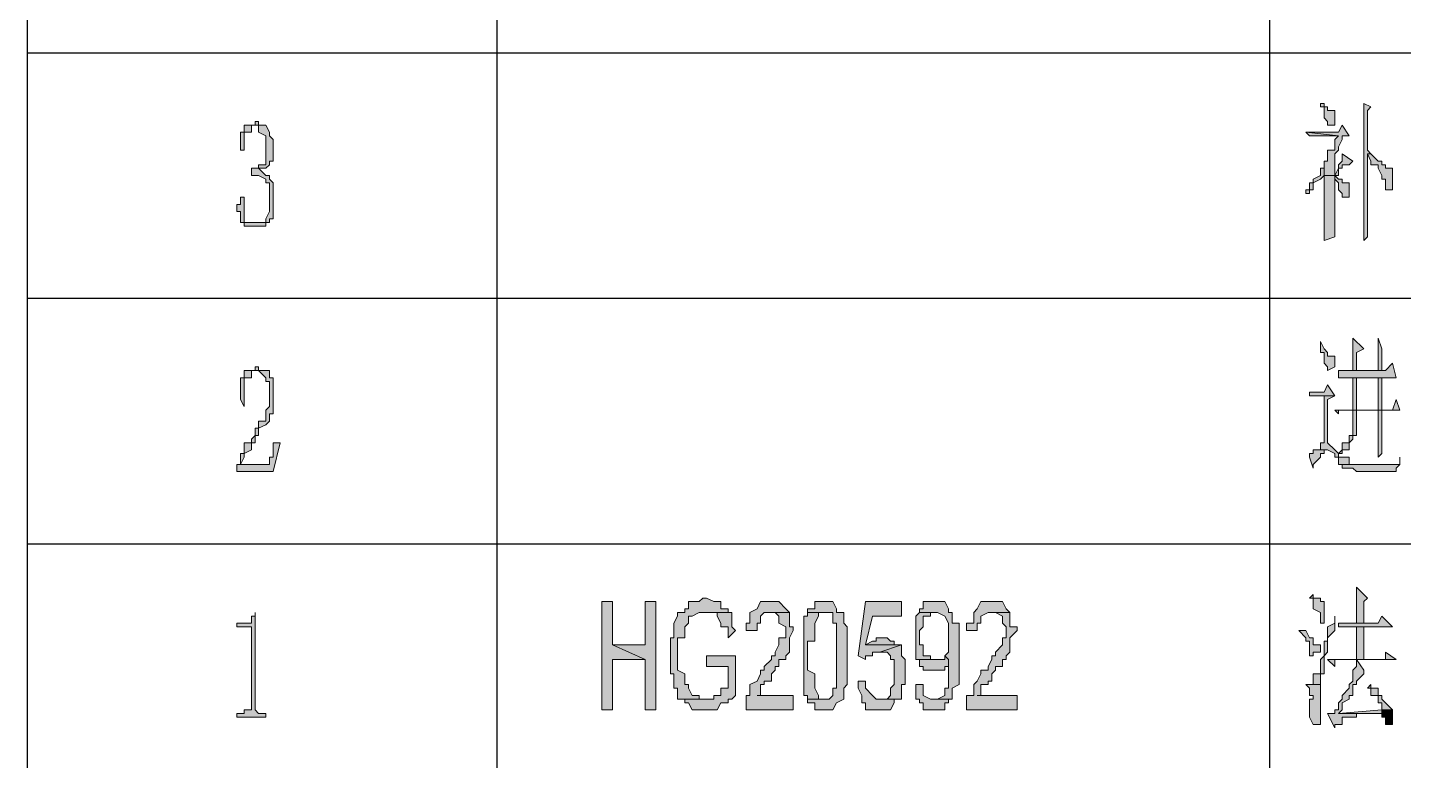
# Model space of a CAD drawing. Header units: millimetres. Extents: x 20 to 821, y 1 to 1134.
# Drawn here: x 557.6 to 626.2, y 115.7 to 152.2 of the extents above; entities that cross this region are included whole.
import ezdxf

# ---------------------------------------------------------------- set-up
doc = ezdxf.new("R2010")
doc.units = ezdxf.units.MM
doc.layers.add('1', color=7, linetype='Continuous')

msp = doc.modelspace()

# ---------------------------------------------------------------- hatches: boundary and pattern name
h = msp.add_hatch(color=0)
h.dxf.hatch_style = 2
h.paths.add_polyline_path([(622.08, 148.461732), (622.08, 148.281732), (622.26, 148.281732), (622.26, 147.741732), (622.44, 147.561732), (622.44, 147.381732), (622.8, 147.381732), (622.8, 148.101732), (622.44, 148.101732), (622.44, 148.281732), (622.26, 148.281732), (622.26, 148.461732)])
h = msp.add_hatch(color=0)
h.dxf.hatch_style = 2
h.paths.add_polyline_path([(624.24, 148.461732), (624.24, 144.141732), (624.24, 143.961732), (624.24, 141.621732), (624.42, 141.801732), (624.42, 145.941732), (624.6, 145.941732), (624.42, 146.121732), (624.42, 148.101732), (624.6, 148.281732)])
h = msp.add_hatch(color=0)
h.dxf.hatch_style = 2
h.paths.add_polyline_path([(568.98, 147.561732), (568.98, 147.381732), (568.8, 147.381732), (568.44, 147.381732), (568.98, 147.381732), (569.16, 147.381732), (569.16, 147.021732), (569.52, 146.841732), (569.52, 145.401732), (569.16, 145.401732), (569.16, 145.221732), (568.8, 145.221732), (568.8, 144.861732), (569.16, 144.861732), (569.52, 144.681732), (569.52, 144.501732), (569.7, 144.501732), (569.7, 143.061732), (569.52, 142.701732), (569.52, 142.521732), (569.16, 142.521732), (568.98, 142.521732), (569.52, 142.521732), (569.7, 142.521732), (569.7, 142.701732), (569.88, 142.701732), (569.88, 143.061732), (569.88, 144.501732), (569.7, 144.681732), (569.7, 144.861732), (569.52, 144.861732), (569.16, 145.221732), (569.52, 145.221732), (569.7, 145.401732), (569.7, 145.581732), (569.88, 145.581732), (569.88, 146.661732), (569.7, 146.841732), (569.7, 147.021732), (569.52, 147.381732), (569.16, 147.381732), (569.16, 147.561732)])
h = msp.add_hatch(color=0)
h.dxf.hatch_style = 2
h.paths.add_polyline_path([(568.44, 147.381732), (568.44, 147.021732), (568.26, 147.021732), (568.26, 146.121732), (568.44, 146.121732), (568.44, 147.021732), (568.8, 147.021732), (568.8, 147.381732), (568.98, 147.381732)])
h = msp.add_hatch(color=0)
h.dxf.hatch_style = 2
h.paths.add_polyline_path([(623.16, 147.381732), (622.98, 147.021732), (621.36, 147.021732), (622.98, 146.841732), (622.8, 146.661732), (622.8, 146.121732), (622.44, 146.121732), (622.44, 145.581732), (622.26, 145.581732), (622.26, 145.221732), (622.08, 145.221732), (622.26, 145.221732), (622.26, 144.861732), (622.8, 144.861732), (622.8, 145.581732), (622.8, 145.941732), (622.98, 146.121732), (622.98, 146.301732), (623.16, 146.661732), (623.16, 146.841732), (623.52, 146.841732)])
h = msp.add_hatch(color=0)
h.dxf.hatch_style = 2
h.paths.add_polyline_path([(621.36, 147.021732), (621.54, 146.841732), (622.98, 146.841732)])
h = msp.add_hatch(color=0)
h.dxf.hatch_style = 2
h.paths.add_polyline_path([(623.16, 145.941732), (623.16, 145.581732), (622.98, 145.401732), (622.98, 145.221732), (622.8, 144.861732), (622.26, 144.861732), (622.26, 144.681732), (622.26, 141.981732), (622.26, 141.801732), (622.26, 141.621732), (622.8, 141.801732), (622.8, 144.861732), (622.98, 144.861732), (622.98, 145.221732), (623.16, 145.221732), (623.16, 145.401732), (623.52, 145.401732), (623.7, 145.581732)])
h = msp.add_hatch(color=0)
h.dxf.hatch_style = 2
h.paths.add_polyline_path([(624.6, 145.941732), (624.42, 145.941732), (624.6, 145.581732), (624.6, 145.401732), (624.96, 145.401732), (624.96, 145.221732), (625.14, 144.861732), (625.14, 144.681732), (625.32, 144.681732), (625.32, 144.141732), (625.68, 144.141732), (625.68, 145.221732), (625.32, 145.221732), (625.32, 145.401732), (625.14, 145.401732), (625.14, 145.581732), (624.96, 145.581732)])
h = msp.add_hatch(color=0)
h.dxf.hatch_style = 2
h.paths.add_polyline_path([(622.08, 145.221732), (622.08, 144.861732), (621.72, 144.681732), (621.72, 144.501732), (621.54, 144.501732), (621.54, 144.141732), (621.36, 144.141732), (621.36, 143.961732), (621.54, 143.961732), (621.54, 144.141732), (621.72, 144.141732), (621.72, 144.501732), (622.08, 144.681732), (622.26, 144.861732), (622.26, 145.221732)])
h = msp.add_hatch(color=0)
h.dxf.hatch_style = 2
h.paths.add_polyline_path([(622.8, 144.861732), (622.8, 144.681732), (622.98, 144.501732), (622.98, 144.141732), (623.16, 143.961732), (623.16, 143.781732), (623.52, 143.781732), (623.52, 144.501732), (623.16, 144.501732), (623.16, 144.681732), (622.98, 144.681732)])
h = msp.add_hatch(color=0)
h.dxf.hatch_style = 2
h.paths.add_polyline_path([(568.26, 143.781732), (568.26, 143.421732), (568.08, 143.421732), (568.08, 143.061732), (568.26, 143.061732), (568.26, 142.521732), (568.44, 142.521732), (568.44, 142.341732), (568.8, 142.341732), (569.52, 142.341732), (569.52, 142.521732), (568.8, 142.521732), (568.44, 142.521732), (568.44, 142.701732), (568.44, 143.781732)])
h = msp.add_hatch(color=0)
h.dxf.hatch_style = 2
h.paths.add_polyline_path([(622.08, 136.581732), (622.08, 136.041732), (622.26, 136.041732), (622.26, 135.501732), (622.44, 135.321732), (622.44, 135.141732), (622.8, 135.321732), (622.8, 135.861732), (622.44, 135.861732), (622.44, 136.041732), (622.26, 136.221732)])
h = msp.add_hatch(color=0)
h.dxf.hatch_style = 2
h.paths.add_polyline_path([(623.7, 136.761732), (623.7, 135.141732), (623.88, 135.141732), (623.88, 136.041732), (624.24, 136.221732)])
h = msp.add_hatch(color=0)
h.dxf.hatch_style = 2
h.paths.add_polyline_path([(624.96, 136.761732), (624.96, 135.141732), (625.14, 135.141732), (625.14, 136.221732)])
h = msp.add_hatch(color=0)
h.dxf.hatch_style = 2
h.paths.add_polyline_path([(569.16, 135.321732), (568.98, 135.321732), (568.98, 135.141732), (568.8, 135.141732), (568.98, 135.141732), (569.16, 135.141732), (569.52, 134.781732), (569.52, 134.601732), (569.7, 134.601732), (569.7, 133.341732), (569.52, 133.161732), (569.52, 132.621732), (569.16, 132.621732), (569.16, 132.261732), (568.98, 132.261732), (568.98, 131.901732), (568.8, 131.721732), (568.8, 131.541732), (568.44, 131.541732), (568.44, 131.001732), (568.26, 131.001732), (568.26, 130.461732), (568.08, 130.461732), (568.26, 130.461732), (568.44, 130.821732), (568.44, 131.001732), (568.8, 131.181732), (568.8, 131.541732), (568.98, 131.541732), (568.98, 131.901732), (569.16, 131.901732), (569.16, 132.261732), (569.52, 132.441732), (569.7, 132.621732), (569.7, 132.981732), (569.88, 132.981732), (569.88, 134.781732), (569.7, 134.781732), (569.7, 135.141732), (569.52, 135.141732), (569.16, 135.141732)])
h = msp.add_hatch(color=0)
h.dxf.hatch_style = 2
h.paths.add_polyline_path([(568.8, 135.141732), (568.44, 135.141732), (568.44, 134.781732), (568.26, 134.781732), (568.26, 134.601732), (568.26, 133.701732), (568.44, 133.341732), (568.44, 134.601732), (568.44, 134.781732), (568.8, 134.781732), (568.8, 135.141732), (568.98, 135.141732)])
h = msp.add_hatch(color=0)
h.dxf.hatch_style = 2
h.paths.add_polyline_path([(625.68, 135.501732), (625.32, 135.141732), (622.98, 135.141732), (622.98, 134.781732), (625.86, 134.781732)])
h = msp.add_hatch(color=0)
h.dxf.hatch_style = 2
h.paths.add_polyline_path([(622.44, 134.421732), (622.26, 134.061732), (621.54, 134.061732), (621.54, 133.881732), (622.8, 133.881732)])
h = msp.add_hatch(color=0)
h.dxf.hatch_style = 2
h.paths.add_polyline_path([(623.7, 134.781732), (623.7, 133.161732), (623.88, 133.161732), (623.88, 134.781732), (624.96, 134.781732)])
h = msp.add_hatch(color=0)
h.dxf.hatch_style = 2
h.paths.add_polyline_path([(625.14, 134.781732), (623.7, 134.781732), (624.96, 134.781732), (624.96, 133.161732), (625.14, 133.161732)])
h = msp.add_hatch(color=0)
h.dxf.hatch_style = 2
h.paths.add_polyline_path([(622.8, 133.881732), (622.26, 133.881732), (622.26, 131.541732), (622.08, 131.541732), (622.08, 131.181732), (622.44, 131.181732), (622.8, 131.001732), (622.8, 130.821732), (622.98, 130.821732), (622.98, 130.461732), (623.16, 130.461732), (624.6, 130.461732), (624.42, 130.461732), (623.7, 130.461732), (623.52, 130.461732), (623.52, 130.821732), (622.98, 130.821732), (622.98, 131.001732), (622.8, 131.181732), (622.44, 131.541732), (622.44, 133.701732)])
h = msp.add_hatch(color=0)
h.dxf.hatch_style = 2
h.paths.add_polyline_path([(625.86, 133.701732), (625.68, 133.161732), (622.8, 133.161732), (622.98, 132.981732), (622.98, 133.161732), (623.16, 133.161732), (626.04, 133.161732)])
h = msp.add_hatch(color=0)
h.dxf.hatch_style = 2
h.paths.add_polyline_path([(623.7, 133.161732), (623.7, 131.901732), (623.52, 131.901732), (623.52, 131.541732), (623.16, 131.541732), (623.16, 131.181732), (622.98, 131.001732), (623.16, 131.001732), (623.16, 131.181732), (623.52, 131.181732), (623.52, 131.541732), (623.7, 131.721732), (623.7, 131.901732), (623.88, 131.901732), (623.88, 133.161732), (624.96, 133.161732)])
h = msp.add_hatch(color=0)
h.dxf.hatch_style = 2
h.paths.add_polyline_path([(625.14, 133.161732), (623.7, 133.161732), (624.96, 133.161732), (624.96, 130.821732), (625.14, 131.001732), (625.14, 131.721732), (625.14, 131.901732)])
h = msp.add_hatch(color=0)
h.dxf.hatch_style = 2
h.paths.add_polyline_path([(570.24, 131.541732), (569.88, 131.541732), (569.88, 131.181732), (569.88, 130.821732), (569.7, 130.821732), (569.7, 130.461732), (569.52, 130.461732), (568.08, 130.461732), (568.08, 130.101732), (569.88, 130.101732)])
h = msp.add_hatch(color=0)
h.dxf.hatch_style = 2
h.paths.add_polyline_path([(622.08, 131.181732), (621.72, 131.181732), (621.72, 131.001732), (621.54, 131.001732), (621.54, 130.821732), (621.72, 130.281732), (621.72, 130.461732), (622.08, 130.821732), (622.08, 131.001732), (622.26, 131.001732), (622.26, 131.181732), (622.44, 131.181732)])
h = msp.add_hatch(color=0)
h.dxf.hatch_style = 2
h.paths.add_polyline_path([(626.04, 130.821732), (626.04, 130.461732), (625.86, 130.461732), (623.16, 130.461732), (623.16, 130.281732), (623.7, 130.281732), (623.88, 130.101732), (624.24, 130.101732), (625.86, 130.101732), (625.86, 130.281732), (626.04, 130.461732)])
h = msp.add_hatch(color=0)
h.dxf.hatch_style = 2
h.paths.add_polyline_path([(623.88, 124.341732), (623.88, 122.541732), (624.24, 122.541732), (624.24, 123.621732), (624.42, 123.801732)])
h = msp.add_hatch(color=0)
h.dxf.hatch_style = 2
h.paths.add_polyline_path([(586.8, 123.621732), (586.26, 123.621732), (586.26, 118.221732), (586.8, 118.221732), (586.8, 120.741732), (588.42, 120.741732), (586.8, 121.461732)])
h = msp.add_hatch(color=0)
h.dxf.hatch_style = 2
h.paths.add_polyline_path([(588.96, 123.621732), (588.42, 123.621732), (588.42, 121.461732), (586.8, 121.461732), (588.42, 120.741732), (588.42, 118.221732), (588.96, 118.221732)])
h = msp.add_hatch(color=0)
h.dxf.hatch_style = 2
h.paths.add_polyline_path([(591.48, 123.801732), (591.3, 123.801732), (591.12, 123.621732), (590.58, 123.621732), (590.58, 123.261732), (590.4, 123.261732), (590.4, 123.081732), (590.04, 123.081732), (590.04, 122.901732), (589.86, 122.541732), (589.86, 121.821732), (589.68, 121.821732), (589.68, 121.461732), (589.68, 120.021732), (589.86, 120.021732), (589.86, 119.301732), (590.04, 119.301732), (590.04, 118.761732), (590.4, 118.761732), (591.48, 118.761732), (591.3, 118.761732), (591.12, 118.761732), (591.12, 118.941732), (590.76, 118.941732), (590.58, 119.301732), (590.58, 119.481732), (590.4, 119.481732), (590.4, 120.021732), (590.04, 120.201732), (590.04, 121.821732), (590.4, 121.821732), (590.4, 122.361732), (590.58, 122.541732), (590.58, 122.901732), (590.76, 122.901732), (591.12, 123.081732), (592.56, 123.081732), (592.56, 123.261732), (592.2, 123.261732), (592.2, 123.621732), (591.84, 123.621732)])
h = msp.add_hatch(color=0)
h.dxf.hatch_style = 2
h.paths.add_polyline_path([(594.72, 123.621732), (594.18, 123.621732), (594, 123.261732), (593.64, 123.081732), (593.64, 122.541732), (593.46, 122.541732), (593.46, 122.181732), (594, 122.181732), (594, 122.541732), (594.18, 122.541732), (594.18, 122.901732), (594.36, 123.081732), (595.62, 123.081732), (595.44, 123.261732), (595.08, 123.621732)])
h = msp.add_hatch(color=0)
h.dxf.hatch_style = 2
h.paths.add_polyline_path([(597.24, 123.621732), (596.88, 123.621732), (596.88, 123.261732), (596.52, 123.261732), (596.52, 123.081732), (597.78, 123.081732), (597.78, 122.901732), (597.78, 122.541732), (597.96, 122.541732), (597.96, 121.821732), (597.96, 121.641732), (597.96, 119.301732), (597.78, 119.301732), (597.78, 118.941732), (597.6, 118.761732), (596.52, 118.761732), (596.52, 118.581732), (596.88, 118.581732), (596.88, 118.221732), (597.78, 118.221732), (597.96, 118.581732), (598.32, 118.761732), (598.32, 119.301732), (598.5, 119.481732), (598.5, 122.361732), (598.32, 122.541732), (598.32, 123.081732), (597.96, 123.081732), (597.96, 123.261732), (597.78, 123.621732)])
h = msp.add_hatch(color=0)
h.dxf.hatch_style = 2
h.paths.add_polyline_path([(601.2, 123.621732), (599.4, 123.621732), (599.04, 120.921732), (599.4, 120.741732), (599.4, 120.921732), (599.76, 120.921732), (599.76, 121.101732), (599.94, 121.101732), (600.12, 121.101732), (601.2, 121.461732), (599.4, 121.461732), (599.76, 122.901732), (601.2, 122.901732)])
h = msp.add_hatch(color=0)
h.dxf.hatch_style = 2
h.paths.add_polyline_path([(602.82, 123.621732), (602.28, 123.621732), (602.28, 123.261732), (602.1, 123.261732), (602.1, 123.081732), (603, 123.081732), (603.36, 122.901732), (603.54, 122.541732), (603.54, 121.461732), (603.54, 121.101732), (603.36, 120.921732), (603.54, 120.741732), (603.54, 119.301732), (603.36, 119.301732), (603.36, 118.941732), (603, 118.761732), (602.82, 118.761732), (603.54, 118.761732), (603.72, 118.761732), (603.72, 118.941732), (603.72, 119.301732), (604.08, 119.481732), (604.08, 122.541732), (603.72, 122.541732), (603.72, 123.081732), (603.54, 123.081732), (603.54, 123.261732), (603.36, 123.621732)])
h = msp.add_hatch(color=0)
h.dxf.hatch_style = 2
h.paths.add_polyline_path([(605.7, 123.621732), (605.16, 123.621732), (604.98, 123.261732), (604.8, 123.081732), (604.8, 122.541732), (604.44, 122.541732), (604.44, 122.181732), (604.98, 122.181732), (604.98, 122.541732), (605.16, 122.541732), (605.16, 122.901732), (605.52, 123.081732), (606.6, 123.081732), (606.42, 123.261732), (606.24, 123.621732)])
h = msp.add_hatch(color=0)
h.dxf.hatch_style = 2
h.paths.add_polyline_path([(621.72, 123.981732), (621.54, 123.801732), (621.72, 123.801732), (621.72, 123.621732), (621.72, 123.261732), (622.08, 123.081732), (622.08, 122.541732), (622.26, 122.541732), (622.26, 123.621732), (622.08, 123.621732), (622.08, 123.801732), (621.72, 123.801732)])
h = msp.add_hatch(color=0)
h.dxf.hatch_style = 2
h.paths.add_polyline_path([(568.98, 123.081732), (568.98, 122.901732), (568.8, 122.901732), (568.8, 122.541732), (568.44, 122.541732), (568.08, 122.541732), (568.08, 122.361732), (568.8, 122.361732), (568.8, 122.181732), (568.8, 118.221732), (568.44, 118.221732), (568.44, 118.041732), (568.26, 118.041732), (568.08, 118.041732), (568.08, 117.861732), (569.52, 117.861732), (569.52, 118.041732), (569.16, 118.041732), (568.98, 118.221732)])
h = msp.add_hatch(color=0)
h.dxf.hatch_style = 2
h.paths.add_polyline_path([(592.56, 123.081732), (591.48, 123.081732), (591.84, 123.081732), (592.02, 123.081732), (592.02, 122.901732), (592.2, 122.541732), (592.2, 122.361732), (592.56, 122.361732), (592.56, 121.821732), (592.92, 122.181732), (592.74, 122.361732), (592.74, 123.081732)])
h = msp.add_hatch(color=0)
h.dxf.hatch_style = 2
h.paths.add_polyline_path([(595.62, 123.081732), (594.72, 123.081732), (594.9, 123.081732), (595.08, 122.901732), (595.08, 122.541732), (595.44, 122.361732), (595.44, 121.821732), (595.08, 121.821732), (595.08, 121.461732), (594.9, 121.101732), (594.9, 120.921732), (594.72, 120.921732), (594.72, 120.741732), (594.36, 120.381732), (594.36, 120.201732), (594.18, 120.201732), (594.18, 120.021732), (594, 119.661732), (593.64, 119.481732), (593.64, 118.941732), (593.46, 118.941732), (593.46, 118.221732), (595.8, 118.221732), (595.8, 118.941732), (594, 118.941732), (594.18, 118.941732), (594.18, 119.301732), (594.18, 119.481732), (594.36, 119.481732), (594.36, 119.661732), (594.72, 119.661732), (594.72, 120.021732), (594.9, 120.201732), (594.9, 120.381732), (595.08, 120.381732), (595.08, 120.741732), (595.44, 120.741732), (595.44, 120.921732), (595.62, 121.101732), (595.62, 121.821732), (595.8, 122.181732), (595.8, 122.361732), (595.62, 122.361732)])
h = msp.add_hatch(color=0)
h.dxf.hatch_style = 2
h.paths.add_polyline_path([(596.52, 123.081732), (596.52, 122.901732), (596.34, 122.901732), (596.34, 119.301732), (596.34, 118.941732), (596.52, 118.941732), (596.52, 118.761732), (597.24, 118.761732), (597.06, 118.761732), (597.06, 118.941732), (596.88, 119.301732), (596.88, 120.021732), (596.52, 120.201732), (596.52, 121.641732), (596.88, 121.641732), (596.88, 122.541732), (597.06, 122.901732), (597.06, 123.081732), (597.24, 123.081732)])
h = msp.add_hatch(color=0)
h.dxf.hatch_style = 2
h.paths.add_polyline_path([(602.1, 123.081732), (601.92, 122.901732), (601.92, 120.741732), (602.1, 120.741732), (602.82, 120.741732), (602.64, 120.741732), (602.64, 120.921732), (602.28, 120.921732), (602.28, 121.461732), (602.1, 121.461732), (602.1, 122.181732), (602.28, 122.361732), (602.28, 122.901732), (602.64, 122.901732), (602.64, 123.081732), (602.82, 123.081732)])
h = msp.add_hatch(color=0)
h.dxf.hatch_style = 2
h.paths.add_polyline_path([(606.6, 123.081732), (605.7, 123.081732), (605.88, 123.081732), (606.24, 122.901732), (606.24, 122.541732), (606.42, 122.361732), (606.42, 121.821732), (606.24, 121.821732), (606.24, 121.461732), (605.88, 121.101732), (605.88, 120.921732), (605.7, 120.921732), (605.7, 120.741732), (605.52, 120.381732), (605.52, 120.201732), (605.16, 120.201732), (605.16, 120.021732), (604.98, 119.661732), (604.8, 119.481732), (604.8, 118.941732), (604.44, 118.941732), (604.44, 118.221732), (606.96, 118.221732), (606.96, 118.941732), (604.98, 118.941732), (605.16, 118.941732), (605.16, 119.301732), (605.16, 119.481732), (605.52, 119.481732), (605.52, 119.661732), (605.7, 119.661732), (605.7, 120.021732), (605.88, 120.201732), (605.88, 120.381732), (606.24, 120.381732), (606.24, 120.741732), (606.42, 120.741732), (606.42, 120.921732), (606.6, 121.101732), (606.6, 121.821732), (606.96, 122.181732), (606.96, 122.361732), (606.6, 122.361732)])
h = msp.add_hatch(color=0)
h.dxf.hatch_style = 2
h.paths.add_polyline_path([(622.8, 122.901732), (622.8, 122.541732), (622.44, 122.361732), (622.44, 121.641732), (622.26, 121.641732), (622.26, 120.921732), (622.08, 120.741732), (622.08, 120.021732), (621.72, 120.021732), (621.72, 119.481732), (621.54, 119.481732), (622.08, 119.481732), (622.08, 119.661732), (622.08, 120.021732), (622.26, 120.021732), (622.26, 120.921732), (622.44, 121.101732), (622.44, 121.821732), (622.8, 122.181732)])
h = msp.add_hatch(color=0)
h.dxf.hatch_style = 2
h.paths.add_polyline_path([(625.14, 122.901732), (624.96, 122.541732), (622.98, 122.541732), (622.98, 122.361732), (625.68, 122.361732)])
h = msp.add_hatch(color=0)
h.dxf.hatch_style = 2
h.paths.add_polyline_path([(621.36, 122.181732), (621, 122.181732), (621.36, 121.821732), (621.36, 121.641732), (621.54, 121.641732), (621.54, 120.921732), (621.72, 120.921732), (621.72, 121.101732), (622.08, 121.101732), (622.08, 121.461732), (621.72, 121.461732), (621.72, 121.821732), (621.54, 121.821732)])
h = msp.add_hatch(color=0)
h.dxf.hatch_style = 2
h.paths.add_polyline_path([(623.88, 120.741732), (624.24, 120.741732), (624.24, 122.361732), (623.88, 122.361732)])
h = msp.add_hatch(color=0)
h.dxf.hatch_style = 2
h.paths.add_polyline_path([(600.12, 121.821732), (599.94, 121.821732), (599.94, 121.641732), (599.76, 121.641732), (599.4, 121.461732), (600.84, 121.461732), (600.84, 121.641732), (600.66, 121.641732), (600.48, 121.821732)])
h = msp.add_hatch(color=0)
h.dxf.hatch_style = 2
h.paths.add_polyline_path([(601.2, 121.461732), (600.12, 121.101732), (600.48, 121.101732), (600.66, 120.921732), (600.66, 120.741732), (600.84, 120.741732), (600.84, 119.481732), (600.66, 119.301732), (600.66, 118.941732), (600.48, 118.761732), (600.12, 118.761732), (600.84, 118.761732), (601.2, 118.761732), (601.2, 118.941732), (601.2, 119.481732), (601.38, 119.481732), (601.38, 120.741732), (601.2, 120.921732)])
h = msp.add_hatch(color=0)
h.dxf.hatch_style = 2
h.paths.add_polyline_path([(592.92, 120.921732), (591.48, 120.921732), (591.48, 120.381732), (592.56, 120.381732), (592.56, 119.481732), (592.56, 119.301732), (592.2, 119.301732), (592.2, 118.941732), (592.02, 118.941732), (591.84, 118.941732), (591.84, 118.761732), (590.4, 118.761732), (590.4, 118.581732), (590.58, 118.581732), (590.76, 118.221732), (591.12, 118.221732), (592.02, 118.221732), (592.2, 118.581732), (592.56, 118.581732), (592.56, 118.761732), (592.74, 118.761732), (592.92, 118.941732)])
h = msp.add_hatch(color=0)
h.dxf.hatch_style = 2
h.paths.add_polyline_path([(603.36, 120.921732), (603.36, 120.741732), (603, 120.741732), (602.1, 120.741732), (602.1, 120.381732), (602.28, 120.381732), (602.28, 120.201732), (603.36, 120.201732), (603.36, 120.381732), (603.54, 120.381732), (603.54, 120.741732)])
h = msp.add_hatch(color=0)
h.dxf.hatch_style = 2
h.paths.add_polyline_path([(625.32, 121.101732), (625.32, 120.741732), (624.24, 120.741732), (622.44, 120.741732), (622.8, 120.381732), (622.8, 120.741732), (623.88, 120.741732), (625.86, 120.741732)])
h = msp.add_hatch(color=0)
h.dxf.hatch_style = 2
h.paths.add_polyline_path([(623.88, 120.741732), (623.88, 120.381732), (623.7, 120.201732), (623.7, 119.661732), (623.52, 119.481732), (623.52, 119.301732), (623.16, 118.941732), (623.16, 118.761732), (622.98, 118.581732), (622.98, 118.221732), (622.8, 118.221732), (622.8, 118.041732), (622.44, 118.041732), (622.8, 117.321732), (622.8, 117.501732), (622.98, 117.501732), (623.16, 117.501732), (623.16, 117.861732), (623.88, 117.861732), (623.88, 118.041732), (624.96, 118.041732), (622.98, 118.041732), (623.16, 118.221732), (623.16, 118.581732), (623.52, 118.761732), (623.52, 118.941732), (623.7, 118.941732), (623.7, 119.481732), (623.88, 119.481732), (623.88, 119.661732), (624.24, 120.021732), (624.24, 120.201732)])
h = msp.add_hatch(color=0)
h.dxf.hatch_style = 2
h.paths.add_polyline_path([(599.4, 119.661732), (599.04, 119.661732), (599.04, 119.481732), (599.04, 119.301732), (599.22, 118.941732), (599.22, 118.581732), (599.4, 118.581732), (599.4, 118.221732), (599.76, 118.221732), (600.66, 118.221732), (600.84, 118.581732), (600.84, 118.761732), (600.12, 118.761732), (599.94, 118.761732), (599.76, 118.941732), (599.4, 119.301732)])
h = msp.add_hatch(color=0)
h.dxf.hatch_style = 2
h.paths.add_polyline_path([(602.28, 119.481732), (601.92, 119.481732), (601.92, 119.301732), (601.92, 118.761732), (602.1, 118.761732), (602.1, 118.581732), (602.28, 118.581732), (602.28, 118.221732), (602.64, 118.221732), (603.36, 118.221732), (603.36, 118.581732), (603.54, 118.581732), (603.54, 118.761732), (602.82, 118.761732), (602.64, 118.761732), (602.28, 118.941732)])
h = msp.add_hatch(color=0)
h.dxf.hatch_style = 2
h.paths.add_polyline_path([(621.36, 119.481732), (621.54, 119.301732), (621.54, 118.941732), (621.72, 118.941732), (621.72, 118.761732), (621.54, 118.761732), (621.54, 117.861732), (621.72, 117.501732), (622.08, 117.501732), (622.08, 117.861732), (622.08, 118.221732), (622.08, 118.581732), (622.08, 119.481732), (621.54, 119.481732)])
h = msp.add_hatch(color=0)
h.dxf.hatch_style = 2
h.paths.add_polyline_path([(624.6, 119.481732), (624.42, 119.301732), (624.6, 119.301732), (624.6, 118.941732), (624.96, 118.941732), (624.96, 118.761732), (624.96, 118.581732), (625.14, 118.581732), (625.14, 118.221732), (622.98, 118.041732), (625.14, 118.041732), (625.14, 118.221732), (625.68, 118.221732), (625.32, 118.581732), (625.14, 118.761732), (625.14, 118.941732), (624.96, 118.941732), (624.96, 119.301732), (624.6, 119.301732)])
h = msp.add_hatch(color=0)
h.dxf.hatch_style = 2
h.paths.add_polyline_path([(625.68, 118.221732), (625.14, 118.221732), (625.14, 118.041732), (625.14, 117.861732), (625.32, 117.861732), (625.32, 117.501732), (625.68, 117.501732)])

# ---------------------------------------------------------------- linework, layer by layer
at = {"layer": '1', "color": 0, "lineweight": 25}
for points in [[(557.64, 0.501732), (557.64, 1133.601732)], [(581.04, 89.781732), (581.04, 419.721732)], [(619.56, 89.781732), (619.56, 419.721732)], [(557.64, 150.981732), (821.16, 150.981732)], [(557.64, 138.741732), (821.16, 138.741732)], [(557.64, 126.501732), (821.16, 126.501732)]]:
    msp.add_lwpolyline(points, dxfattribs=at)
at = {"layer": '1', "color": 0, "lineweight": 5}
for points in [[(622.08, 148.461732), (622.08, 148.281732), (622.26, 148.281732), (622.26, 147.741732), (622.44, 147.561732), (622.44, 147.381732), (622.8, 147.381732), (622.8, 148.101732), (622.44, 148.101732), (622.44, 148.281732), (622.26, 148.281732), (622.26, 148.461732), (622.08, 148.461732)], [(624.24, 148.461732), (624.24, 144.141732), (624.24, 143.961732), (624.24, 141.621732), (624.42, 141.801732), (624.42, 145.941732), (624.6, 145.941732), (624.42, 146.121732), (624.42, 148.101732), (624.6, 148.281732), (624.24, 148.461732)], [(568.98, 147.561732), (568.98, 147.381732), (568.8, 147.381732), (568.44, 147.381732), (568.98, 147.381732), (569.16, 147.381732), (569.16, 147.021732), (569.52, 146.841732), (569.52, 145.401732), (569.16, 145.401732), (569.16, 145.221732), (569.16, 145.221732), (568.8, 145.221732), (568.8, 144.861732), (569.16, 144.861732), (569.52, 144.681732), (569.52, 144.501732), (569.7, 144.501732), (569.7, 143.061732), (569.52, 142.701732), (569.52, 142.521732), (569.16, 142.521732), (568.98, 142.521732), (569.52, 142.521732), (569.7, 142.521732), (569.7, 142.701732), (569.88, 142.701732), (569.88, 143.061732), (569.88, 144.501732), (569.7, 144.681732), (569.7, 144.861732), (569.52, 144.861732), (569.16, 145.221732), (569.52, 145.221732), (569.7, 145.401732), (569.7, 145.581732), (569.88, 145.581732), (569.88, 146.661732), (569.7, 146.841732), (569.7, 147.021732), (569.52, 147.381732), (569.16, 147.381732), (569.16, 147.561732), (568.98, 147.561732)], [(568.44, 147.381732), (568.44, 147.021732), (568.26, 147.021732), (568.26, 146.121732), (568.44, 146.121732), (568.44, 147.021732), (568.8, 147.021732), (568.8, 147.381732), (568.98, 147.381732), (568.44, 147.381732)], [(623.16, 147.381732), (622.98, 147.021732), (621.36, 147.021732), (622.98, 146.841732), (622.8, 146.661732), (622.8, 146.121732), (622.44, 146.121732), (622.44, 145.581732), (622.26, 145.581732), (622.26, 145.221732), (622.08, 145.221732), (622.26, 145.221732), (622.26, 144.861732), (622.8, 144.861732), (622.8, 145.581732), (622.8, 145.941732), (622.98, 146.121732), (622.98, 146.301732), (623.16, 146.661732), (623.16, 146.841732), (623.52, 146.841732), (623.16, 147.381732)], [(621.36, 147.021732), (621.54, 146.841732), (622.98, 146.841732), (621.36, 147.021732)], [(623.16, 145.941732), (623.16, 145.581732), (622.98, 145.401732), (622.98, 145.221732), (622.8, 144.861732), (622.26, 144.861732), (622.26, 144.681732), (622.26, 141.981732), (622.26, 141.801732), (622.26, 141.621732), (622.8, 141.801732), (622.8, 144.861732), (622.98, 144.861732), (622.98, 145.221732), (623.16, 145.221732), (623.16, 145.401732), (623.52, 145.401732), (623.7, 145.581732), (623.16, 145.941732)], [(624.6, 145.941732), (624.42, 145.941732), (624.6, 145.581732), (624.6, 145.401732), (624.96, 145.401732), (624.96, 145.221732), (625.14, 144.861732), (625.14, 144.681732), (625.32, 144.681732), (625.32, 144.141732), (625.68, 144.141732), (625.68, 145.221732), (625.32, 145.221732), (625.32, 145.401732), (625.14, 145.401732), (625.14, 145.581732), (624.96, 145.581732), (624.6, 145.941732)], [(622.08, 145.221732), (622.08, 144.861732), (621.72, 144.681732), (621.72, 144.501732), (621.54, 144.501732), (621.54, 144.141732), (621.36, 144.141732), (621.36, 143.961732), (621.54, 143.961732), (621.54, 144.141732), (621.72, 144.141732), (621.72, 144.501732), (622.08, 144.681732), (622.26, 144.861732), (622.26, 145.221732), (622.08, 145.221732)], [(622.8, 144.861732), (622.8, 144.681732), (622.98, 144.501732), (622.98, 144.141732), (623.16, 143.961732), (623.16, 143.781732), (623.52, 143.781732), (623.52, 144.501732), (623.16, 144.501732), (623.16, 144.681732), (622.98, 144.681732), (622.8, 144.861732)], [(568.26, 143.781732), (568.26, 143.421732), (568.08, 143.421732), (568.08, 143.061732), (568.26, 143.061732), (568.26, 142.521732), (568.44, 142.521732), (568.44, 142.341732), (568.8, 142.341732), (569.52, 142.341732), (569.52, 142.521732), (568.8, 142.521732), (568.8, 142.521732), (568.44, 142.521732), (568.44, 142.701732), (568.44, 143.781732), (568.26, 143.781732)], [(622.08, 136.581732), (622.08, 136.041732), (622.26, 136.041732), (622.26, 135.501732), (622.44, 135.321732), (622.44, 135.141732), (622.8, 135.321732), (622.8, 135.861732), (622.44, 135.861732), (622.44, 136.041732), (622.26, 136.221732), (622.08, 136.581732)], [(623.7, 136.761732), (623.7, 135.141732), (623.88, 135.141732), (623.88, 136.041732), (624.24, 136.221732), (623.7, 136.761732)], [(624.96, 136.761732), (624.96, 135.141732), (625.14, 135.141732), (625.14, 136.221732), (624.96, 136.761732)], [(569.16, 135.321732), (568.98, 135.321732), (568.98, 135.141732), (568.8, 135.141732), (568.98, 135.141732), (569.16, 135.141732), (569.52, 134.781732), (569.52, 134.601732), (569.7, 134.601732), (569.7, 133.341732), (569.52, 133.161732), (569.52, 132.621732), (569.16, 132.621732), (569.16, 132.261732), (568.98, 132.261732), (568.98, 131.901732), (568.8, 131.721732), (568.8, 131.541732), (568.44, 131.541732), (568.44, 131.001732), (568.26, 131.001732), (568.26, 130.461732), (568.08, 130.461732), (568.26, 130.461732), (568.44, 130.821732), (568.44, 131.001732), (568.8, 131.181732), (568.8, 131.541732), (568.98, 131.541732), (568.98, 131.901732), (569.16, 131.901732), (569.16, 132.261732), (569.52, 132.441732), (569.7, 132.621732), (569.7, 132.981732), (569.88, 132.981732), (569.88, 134.781732), (569.7, 134.781732), (569.7, 135.141732), (569.52, 135.141732), (569.16, 135.141732), (569.16, 135.321732)], [(568.8, 135.141732), (568.44, 135.141732), (568.44, 134.781732), (568.26, 134.781732), (568.26, 134.601732), (568.26, 133.701732), (568.44, 133.341732), (568.44, 134.601732), (568.44, 134.781732), (568.8, 134.781732), (568.8, 135.141732), (568.98, 135.141732), (568.8, 135.141732)], [(625.68, 135.501732), (625.32, 135.141732), (622.98, 135.141732), (622.98, 134.781732), (625.86, 134.781732), (625.68, 135.501732)], [(622.44, 134.421732), (622.26, 134.061732), (621.54, 134.061732), (621.54, 133.881732), (622.8, 133.881732), (622.44, 134.421732)], [(623.7, 134.781732), (623.7, 133.161732), (623.88, 133.161732), (623.88, 134.781732), (624.96, 134.781732), (623.7, 134.781732)], [(625.14, 134.781732), (623.7, 134.781732), (624.96, 134.781732), (624.96, 133.161732), (625.14, 133.161732), (625.14, 134.781732)], [(622.8, 133.881732), (622.26, 133.881732), (622.26, 131.541732), (622.08, 131.541732), (622.08, 131.181732), (622.44, 131.181732), (622.8, 131.001732), (622.8, 130.821732), (622.98, 130.821732), (622.98, 130.461732), (623.16, 130.461732), (624.6, 130.461732), (624.42, 130.461732), (623.7, 130.461732), (623.7, 130.461732), (623.52, 130.461732), (623.52, 130.821732), (622.98, 130.821732), (622.98, 131.001732), (622.8, 131.181732), (622.44, 131.541732), (622.44, 133.701732), (622.8, 133.881732)], [(625.86, 133.701732), (625.68, 133.161732), (622.8, 133.161732), (622.98, 132.981732), (622.98, 133.161732), (623.16, 133.161732), (626.04, 133.161732), (625.86, 133.701732)], [(623.7, 133.161732), (623.7, 131.901732), (623.52, 131.901732), (623.52, 131.541732), (623.16, 131.541732), (623.16, 131.181732), (622.98, 131.001732), (623.16, 131.001732), (623.16, 131.181732), (623.52, 131.181732), (623.52, 131.541732), (623.7, 131.721732), (623.7, 131.721732), (623.7, 131.901732), (623.88, 131.901732), (623.88, 133.161732), (624.96, 133.161732), (623.7, 133.161732)], [(625.14, 133.161732), (623.7, 133.161732), (624.96, 133.161732), (624.96, 130.821732), (625.14, 131.001732), (625.14, 131.721732), (625.14, 131.901732), (625.14, 133.161732)], [(570.24, 131.541732), (569.88, 131.541732), (569.88, 131.181732), (569.88, 130.821732), (569.7, 130.821732), (569.7, 130.461732), (569.52, 130.461732), (568.08, 130.461732), (568.08, 130.101732), (569.88, 130.101732), (570.24, 131.541732)], [(622.08, 131.181732), (621.72, 131.181732), (621.72, 131.001732), (621.54, 131.001732), (621.54, 130.821732), (621.72, 130.281732), (621.72, 130.461732), (622.08, 130.821732), (622.08, 131.001732), (622.26, 131.001732), (622.26, 131.181732), (622.44, 131.181732), (622.08, 131.181732)], [(626.04, 130.821732), (626.04, 130.461732), (625.86, 130.461732), (623.16, 130.461732), (623.16, 130.281732), (623.7, 130.281732), (623.88, 130.101732), (624.24, 130.101732), (624.24, 130.101732), (625.86, 130.101732), (625.86, 130.281732), (626.04, 130.461732), (626.04, 130.821732)], [(623.88, 124.341732), (623.88, 122.541732), (624.24, 122.541732), (624.24, 123.621732), (624.42, 123.801732), (623.88, 124.341732)], [(586.8, 123.621732), (586.26, 123.621732), (586.26, 118.221732), (586.8, 118.221732), (586.8, 120.741732), (588.42, 120.741732), (586.8, 121.461732), (586.8, 123.621732)], [(588.96, 123.621732), (588.42, 123.621732), (588.42, 121.461732), (586.8, 121.461732), (588.42, 120.741732), (588.42, 118.221732), (588.96, 118.221732), (588.96, 123.621732)], [(591.48, 123.801732), (591.3, 123.801732), (591.12, 123.621732), (590.58, 123.621732), (590.58, 123.261732), (590.4, 123.261732), (590.4, 123.081732), (590.04, 123.081732), (590.04, 122.901732), (589.86, 122.541732), (589.86, 121.821732), (589.68, 121.821732), (589.68, 121.461732), (589.68, 121.461732), (589.68, 120.021732), (589.86, 120.021732), (589.86, 119.301732), (590.04, 119.301732), (590.04, 118.761732), (590.4, 118.761732), (591.48, 118.761732), (591.3, 118.761732), (591.12, 118.761732), (591.12, 118.941732), (590.76, 118.941732), (590.58, 119.301732), (590.58, 119.481732), (590.4, 119.481732), (590.4, 120.021732), (590.04, 120.201732), (590.04, 121.821732), (590.4, 121.821732), (590.4, 122.361732), (590.58, 122.541732), (590.58, 122.901732), (590.76, 122.901732), (591.12, 123.081732), (592.56, 123.081732), (592.56, 123.261732), (592.2, 123.261732), (592.2, 123.621732), (591.84, 123.621732), (591.48, 123.801732)], [(594.72, 123.621732), (594.18, 123.621732), (594, 123.261732), (593.64, 123.081732), (593.64, 122.541732), (593.46, 122.541732), (593.46, 122.181732), (594, 122.181732), (594, 122.541732), (594.18, 122.541732), (594.18, 122.901732), (594.36, 123.081732), (595.62, 123.081732), (595.44, 123.261732), (595.08, 123.621732), (594.72, 123.621732)], [(597.24, 123.621732), (596.88, 123.621732), (596.88, 123.261732), (596.52, 123.261732), (596.52, 123.081732), (597.78, 123.081732), (597.78, 122.901732), (597.78, 122.541732), (597.96, 122.541732), (597.96, 121.821732), (597.96, 121.641732), (597.96, 119.301732), (597.78, 119.301732), (597.78, 118.941732), (597.6, 118.761732), (596.52, 118.761732), (596.52, 118.581732), (596.88, 118.581732), (596.88, 118.221732), (597.78, 118.221732), (597.96, 118.581732), (598.32, 118.761732), (598.32, 119.301732), (598.5, 119.481732), (598.5, 122.361732), (598.32, 122.541732), (598.32, 123.081732), (597.96, 123.081732), (597.96, 123.261732), (597.78, 123.621732), (597.24, 123.621732)], [(601.2, 123.621732), (599.4, 123.621732), (599.04, 120.921732), (599.4, 120.741732), (599.4, 120.921732), (599.76, 120.921732), (599.76, 121.101732), (599.94, 121.101732), (600.12, 121.101732), (601.2, 121.461732), (599.4, 121.461732), (599.76, 122.901732), (601.2, 122.901732), (601.2, 123.621732)], [(602.82, 123.621732), (602.28, 123.621732), (602.28, 123.261732), (602.1, 123.261732), (602.1, 123.081732), (603, 123.081732), (603.36, 122.901732), (603.54, 122.541732), (603.54, 121.461732), (603.54, 121.461732), (603.54, 121.101732), (603.36, 120.921732), (603.54, 120.741732), (603.54, 119.301732), (603.36, 119.301732), (603.36, 118.941732), (603, 118.761732), (602.82, 118.761732), (603.54, 118.761732), (603.72, 118.761732), (603.72, 118.941732), (603.72, 119.301732), (604.08, 119.481732), (604.08, 122.541732), (603.72, 122.541732), (603.72, 123.081732), (603.54, 123.081732), (603.54, 123.261732), (603.36, 123.621732), (602.82, 123.621732)], [(605.7, 123.621732), (605.16, 123.621732), (604.98, 123.261732), (604.8, 123.081732), (604.8, 122.541732), (604.44, 122.541732), (604.44, 122.181732), (604.98, 122.181732), (604.98, 122.541732), (605.16, 122.541732), (605.16, 122.901732), (605.52, 123.081732), (606.6, 123.081732), (606.42, 123.261732), (606.24, 123.621732), (605.7, 123.621732)], [(621.72, 123.981732), (621.54, 123.801732), (621.72, 123.801732), (621.72, 123.621732), (621.72, 123.261732), (622.08, 123.081732), (622.08, 122.541732), (622.26, 122.541732), (622.26, 123.621732), (622.08, 123.621732), (622.08, 123.801732), (621.72, 123.801732), (621.72, 123.981732)], [(568.98, 123.081732), (568.98, 122.901732), (568.8, 122.901732), (568.8, 122.541732), (568.44, 122.541732), (568.08, 122.541732), (568.08, 122.361732), (568.8, 122.361732), (568.8, 122.181732), (568.8, 118.221732), (568.44, 118.221732), (568.44, 118.041732), (568.26, 118.041732), (568.08, 118.041732), (568.08, 117.861732), (569.52, 117.861732), (569.52, 118.041732), (569.16, 118.041732), (568.98, 118.221732), (568.98, 123.081732)], [(592.56, 123.081732), (591.48, 123.081732), (591.84, 123.081732), (592.02, 123.081732), (592.02, 122.901732), (592.2, 122.541732), (592.2, 122.361732), (592.56, 122.361732), (592.56, 121.821732), (592.92, 122.181732), (592.74, 122.361732), (592.74, 123.081732), (592.56, 123.081732)], [(595.62, 123.081732), (594.72, 123.081732), (594.9, 123.081732), (595.08, 122.901732), (595.08, 122.541732), (595.44, 122.361732), (595.44, 121.821732), (595.08, 121.821732), (595.08, 121.461732), (594.9, 121.101732), (594.9, 120.921732), (594.72, 120.921732), (594.72, 120.741732), (594.36, 120.381732), (594.36, 120.201732), (594.18, 120.201732), (594.18, 120.021732), (594, 119.661732), (593.64, 119.481732), (593.64, 118.941732), (593.46, 118.941732), (593.46, 118.221732), (595.8, 118.221732), (595.8, 118.941732), (594, 118.941732), (594.18, 118.941732), (594.18, 119.301732), (594.18, 119.481732), (594.36, 119.481732), (594.36, 119.661732), (594.72, 119.661732), (594.72, 120.021732), (594.9, 120.201732), (594.9, 120.381732), (595.08, 120.381732), (595.08, 120.741732), (595.44, 120.741732), (595.44, 120.921732), (595.62, 121.101732), (595.62, 121.821732), (595.8, 122.181732), (595.8, 122.361732), (595.62, 122.361732), (595.62, 123.081732)], [(596.52, 123.081732), (596.52, 122.901732), (596.34, 122.901732), (596.34, 119.301732), (596.34, 119.301732), (596.34, 118.941732), (596.52, 118.941732), (596.52, 118.761732), (597.24, 118.761732), (597.06, 118.761732), (597.06, 118.941732), (596.88, 119.301732), (596.88, 120.021732), (596.52, 120.201732), (596.52, 121.641732), (596.88, 121.641732), (596.88, 122.541732), (597.06, 122.901732), (597.06, 123.081732), (597.24, 123.081732), (596.52, 123.081732)], [(602.1, 123.081732), (601.92, 122.901732), (601.92, 120.741732), (602.1, 120.741732), (602.82, 120.741732), (602.64, 120.741732), (602.64, 120.921732), (602.28, 120.921732), (602.28, 120.921732), (602.28, 121.461732), (602.1, 121.461732), (602.1, 122.181732), (602.28, 122.361732), (602.28, 122.901732), (602.64, 122.901732), (602.64, 123.081732), (602.82, 123.081732), (602.1, 123.081732)], [(606.6, 123.081732), (605.7, 123.081732), (605.88, 123.081732), (606.24, 122.901732), (606.24, 122.541732), (606.42, 122.361732), (606.42, 121.821732), (606.24, 121.821732), (606.24, 121.461732), (605.88, 121.101732), (605.88, 120.921732), (605.7, 120.921732), (605.7, 120.741732), (605.52, 120.381732), (605.52, 120.201732), (605.16, 120.201732), (605.16, 120.021732), (604.98, 119.661732), (604.8, 119.481732), (604.8, 118.941732), (604.44, 118.941732), (604.44, 118.221732), (606.96, 118.221732), (606.96, 118.941732), (604.98, 118.941732), (605.16, 118.941732), (605.16, 119.301732), (605.16, 119.481732), (605.52, 119.481732), (605.52, 119.661732), (605.7, 119.661732), (605.7, 120.021732), (605.88, 120.201732), (605.88, 120.381732), (606.24, 120.381732), (606.24, 120.741732), (606.42, 120.741732), (606.42, 120.921732), (606.6, 121.101732), (606.6, 121.821732), (606.96, 122.181732), (606.96, 122.361732), (606.6, 122.361732), (606.6, 123.081732)], [(622.8, 122.901732), (622.8, 122.541732), (622.44, 122.361732), (622.44, 121.641732), (622.26, 121.641732), (622.26, 120.921732), (622.08, 120.741732), (622.08, 120.021732), (621.72, 120.021732), (621.72, 119.481732), (621.54, 119.481732), (621.54, 119.481732), (622.08, 119.481732), (622.08, 119.661732), (622.08, 120.021732), (622.26, 120.021732), (622.26, 120.921732), (622.44, 121.101732), (622.44, 121.821732), (622.8, 122.181732), (622.8, 122.901732)], [(625.14, 122.901732), (624.96, 122.541732), (622.98, 122.541732), (622.98, 122.361732), (625.68, 122.361732), (625.14, 122.901732)], [(621.36, 122.181732), (621, 122.181732), (621.36, 121.821732), (621.36, 121.641732), (621.54, 121.641732), (621.54, 120.921732), (621.72, 120.921732), (621.72, 121.101732), (622.08, 121.101732), (622.08, 121.461732), (621.72, 121.461732), (621.72, 121.821732), (621.54, 121.821732), (621.36, 122.181732)], [(623.88, 120.741732), (624.24, 120.741732), (624.24, 122.361732), (623.88, 122.361732), (623.88, 120.741732)], [(600.12, 121.821732), (599.94, 121.821732), (599.94, 121.641732), (599.76, 121.641732), (599.4, 121.461732), (600.84, 121.461732), (600.84, 121.641732), (600.66, 121.641732), (600.48, 121.821732), (600.12, 121.821732)], [(601.2, 121.461732), (600.12, 121.101732), (600.48, 121.101732), (600.66, 120.921732), (600.66, 120.741732), (600.84, 120.741732), (600.84, 119.481732), (600.66, 119.301732), (600.66, 118.941732), (600.48, 118.761732), (600.48, 118.761732), (600.12, 118.761732), (600.84, 118.761732), (601.2, 118.761732), (601.2, 118.941732), (601.2, 119.481732), (601.38, 119.481732), (601.38, 120.741732), (601.2, 120.921732), (601.2, 121.461732)], [(592.92, 120.921732), (591.48, 120.921732), (591.48, 120.381732), (592.56, 120.381732), (592.56, 119.481732), (592.56, 119.301732), (592.2, 119.301732), (592.2, 118.941732), (592.02, 118.941732), (591.84, 118.941732), (591.84, 118.761732), (590.4, 118.761732), (590.4, 118.581732), (590.58, 118.581732), (590.76, 118.221732), (591.12, 118.221732), (591.12, 118.221732), (592.02, 118.221732), (592.2, 118.581732), (592.56, 118.581732), (592.56, 118.761732), (592.74, 118.761732), (592.92, 118.941732), (592.92, 120.921732)], [(603.36, 120.921732), (603.36, 120.741732), (603, 120.741732), (602.1, 120.741732), (602.1, 120.381732), (602.28, 120.381732), (602.28, 120.201732), (603.36, 120.201732), (603.36, 120.381732), (603.54, 120.381732), (603.54, 120.741732), (603.36, 120.921732)], [(625.32, 121.101732), (625.32, 120.741732), (624.24, 120.741732), (622.44, 120.741732), (622.8, 120.381732), (622.8, 120.741732), (623.88, 120.741732), (625.86, 120.741732), (625.32, 121.101732)], [(623.88, 120.741732), (623.88, 120.381732), (623.7, 120.201732), (623.7, 119.661732), (623.52, 119.481732), (623.52, 119.301732), (623.16, 118.941732), (623.16, 118.761732), (622.98, 118.581732), (622.98, 118.221732), (622.8, 118.221732), (622.8, 118.041732), (622.44, 118.041732), (622.8, 117.321732), (622.8, 117.501732), (622.98, 117.501732), (622.98, 117.501732), (623.16, 117.501732), (623.16, 117.861732), (623.88, 117.861732), (623.88, 118.041732), (624.96, 118.041732), (622.98, 118.041732), (623.16, 118.221732), (623.16, 118.581732), (623.52, 118.761732), (623.52, 118.941732), (623.7, 118.941732), (623.7, 119.481732), (623.88, 119.481732), (623.88, 119.661732), (624.24, 120.021732), (624.24, 120.201732), (623.88, 120.741732)], [(599.4, 119.661732), (599.04, 119.661732), (599.04, 119.481732), (599.04, 119.301732), (599.22, 118.941732), (599.22, 118.581732), (599.4, 118.581732), (599.4, 118.221732), (599.76, 118.221732), (600.66, 118.221732), (600.84, 118.581732), (600.84, 118.581732), (600.84, 118.761732), (600.12, 118.761732), (599.94, 118.761732), (599.76, 118.941732), (599.4, 119.301732), (599.4, 119.661732)], [(602.28, 119.481732), (601.92, 119.481732), (601.92, 119.301732), (601.92, 118.761732), (602.1, 118.761732), (602.1, 118.581732), (602.28, 118.581732), (602.28, 118.221732), (602.64, 118.221732), (603.36, 118.221732), (603.36, 118.581732), (603.54, 118.581732), (603.54, 118.761732), (602.82, 118.761732), (602.64, 118.761732), (602.28, 118.941732), (602.28, 119.481732)], [(621.36, 119.481732), (621.54, 119.301732), (621.54, 118.941732), (621.72, 118.941732), (621.72, 118.761732), (621.54, 118.761732), (621.54, 117.861732), (621.72, 117.501732), (622.08, 117.501732), (622.08, 117.861732), (622.08, 118.221732), (622.08, 118.581732), (622.08, 119.481732), (621.54, 119.481732), (621.36, 119.481732)], [(624.6, 119.481732), (624.42, 119.301732), (624.6, 119.301732), (624.6, 118.941732), (624.96, 118.941732), (624.96, 118.761732), (624.96, 118.581732), (625.14, 118.581732), (625.14, 118.221732), (622.98, 118.041732), (625.14, 118.041732), (625.14, 118.221732), (625.68, 118.221732), (625.32, 118.581732), (625.14, 118.761732), (625.14, 118.941732), (624.96, 118.941732), (624.96, 119.301732), (624.6, 119.301732), (624.6, 119.481732)], [(625.68, 118.221732), (625.14, 118.221732), (625.14, 118.041732), (625.14, 117.861732), (625.32, 117.861732), (625.32, 117.501732), (625.68, 117.501732), (625.68, 118.221732)]]:
    msp.add_lwpolyline(points, dxfattribs=at)

doc.saveas('drawing.dxf')
